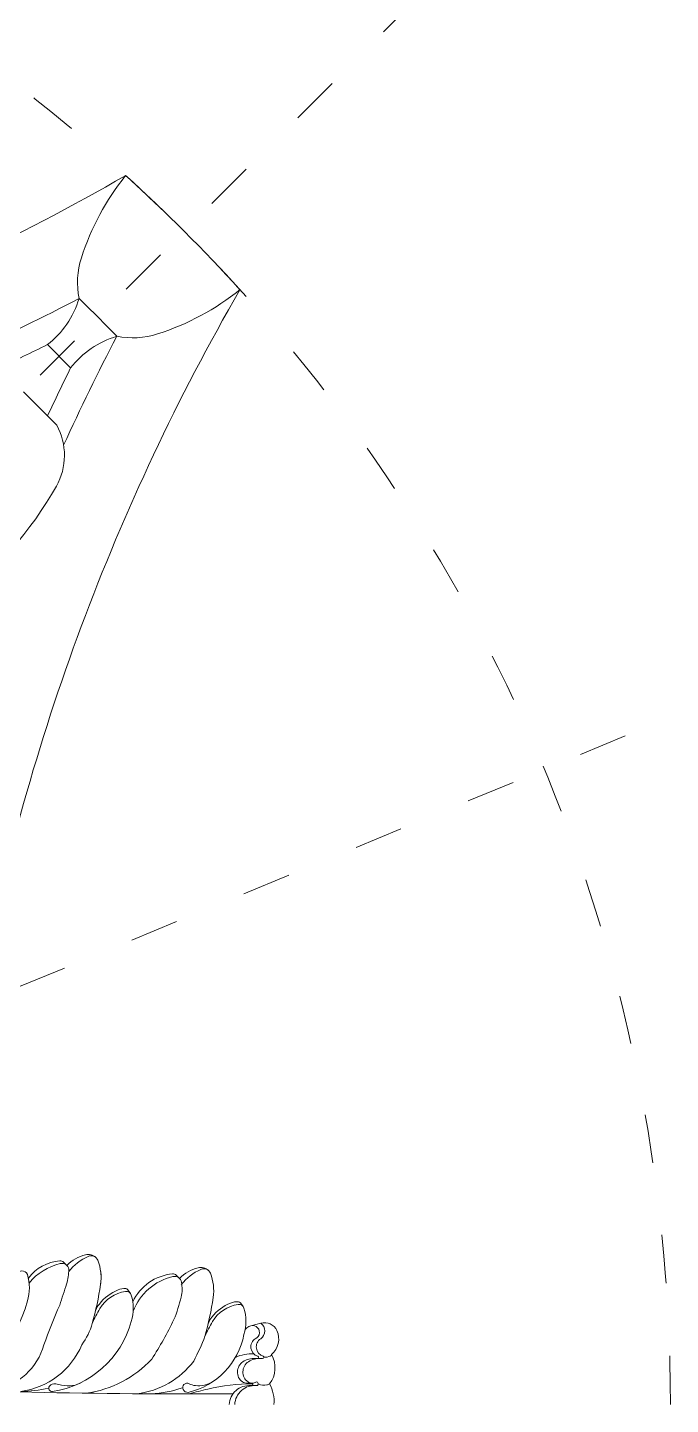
# Model space of a CAD drawing. Header units: millimetres. Extents: x 542654 to 551203, y 315718 to 321804.
# Drawn here: x 545535.1 to 545693.9, y 317997.4 to 318337.9 of the extents above; entities that cross this region are included whole.
import ezdxf

# ---------------------------------------------------------------- set-up
doc = ezdxf.new("R2010")
doc.units = ezdxf.units.MM
doc.linetypes.add('ACAD_ISO03W100', pattern=[30, 12, -18])
doc.layers.add('cad-block.com', color=250, linetype='Continuous')

msp = doc.modelspace()

# ---------------------------------------------------------------- linework, layer by layer
at = {"layer": 'cad-block.com', "color": 18, "linetype": 'ACAD_ISO03W100', "lineweight": 15, "true_color": 0x000000}
for points in [[(545283.65, 317997.39), (545631.94, 318345.68)], [(545283.65, 317997.39), (545685.69, 318163.92)]]:
    msp.add_lwpolyline(points, dxfattribs=at)
at = {"layer": 'cad-block.com', "color": 18, "lineweight": 15, "true_color": 0x000000}
for points in [[(545559.3, 318301.29, 0.091821), (545548.36, 318280.94, 0.126958), (545547.78, 318270.85, 7.755909)], [(545547.78, 318270.85, -0.155759), (545539.98, 318259.46, -0.343209)], [(545587.55, 318273.04, -0.091821), (545567.2, 318262.11, -0.126958), (545557.1, 318261.53, -7.755909)], [(545557.1, 318261.53, 0.155759), (545545.71, 318253.72, 0.343209)], [(545542.18, 318224.44, 0.256108), (545542.29, 318239.55), (545534.05, 318247.79)], [(545544.75, 318031.78), (545543.97, 318032.55, 0.215345), (545543.06, 318032.9, 0.223692), (545535.27, 318028.61, -41148.719541)], [(545544.75, 318031.78), (545543.97, 318032.55, 0.215345), (545543.06, 318032.9, 0.223692), (545535.27, 318028.61, -41148.719541)], [(545543.02, 318021.97, 0.020018), (545543.02, 318021.97, -0.005323), (545544.72, 318027.17, 0.071153), (545545.24, 318030.82, 0.43648), (545543.15, 318032.23, 0.168128), (545535.46, 318027.4, 0.168128)], [(545543.02, 318021.97, 0.020018), (545543.02, 318021.97, -0.005323), (545544.72, 318027.17, 0.071153), (545545.24, 318030.82, 0.43648), (545543.15, 318032.23, 0.168128), (545535.46, 318027.4, 0.168128)], [(545551.91, 318033.76, 0.266317), (545549.39, 318034.42, 0.128186), (545544.75, 318031.78, 3.392852)], [(545551.91, 318033.76, 0.266317), (545549.39, 318034.42, 0.128186), (545544.75, 318031.78, 3.392852)], [(545551.05, 318017.43, 0.031779), (545553.1, 318027.07, 0.130738), (545552.42, 318033.04, 0.427656), (545550.05, 318034.02, 0.120528), (545545.23, 318030.28, 0.120528)], [(545551.72, 318033.9, 0.250761), (545550.05, 318034.02, 0.120528), (545545.23, 318030.28)], [(545513.14, 318001.32, 0.270578), (545535.03, 318022.99, 0.148504), (545535.03, 318029.52, 0.369673), (545533.64, 318030.41, 0.227087), (545527.27, 318026.18, 0.031874), (545525.39, 318022.52, -14.502454)], [(545551.05, 318017.43, 0.031779), (545553.1, 318027.07, 0.073107), (545553.1, 318030.47, 0.073107)], [(545572.58, 318028.55), (545571.81, 318029.33, 0.215345), (545570.89, 318029.68, 0.264602), (545561.05, 318022.78, -41148.719541)], [(545571.22, 318018.39, -0.067216), (545571.22, 318018.39, 0.045938), (545572.99, 318023.95, 0.12291), (545573.07, 318027.6, 0.43648), (545570.99, 318029.01, 0.249318), (545561.15, 318020.44, 0.168128)], [(545579.74, 318030.54, 0.266317), (545577.22, 318031.2, 0.128186), (545572.58, 318028.55, 3.392852)], [(545578.88, 318014.21, 0.031779), (545580.94, 318023.85, 0.130738), (545580.25, 318029.82, 0.427656), (545577.88, 318030.79, 0.120528), (545573.06, 318027.06, 0.120528)], [(545541.2, 318000.6, 0.299057), (545560.68, 318017.91, 0.148504), (545560.68, 318024.44, 0.369673), (545559.29, 318025.33, 0.227087), (545552.92, 318021.09, 0.031874), (545551.05, 318017.43)], [(545541.2, 318000.6, 0.299057), (545560.68, 318017.91, 0.148504), (545560.68, 318024.44, 0.369673), (545559.29, 318025.33, 0.227087), (545552.92, 318021.09, 0.031874), (545551.05, 318017.43)], [(545560.48, 318024.84), (545559.86, 318025.74, 0.231904), (545559.34, 318026.03, 0.111123), (545557.42, 318025.7, 0.128926), (545552.8, 318022.23, 0.064699), (545551.89, 318020.72, -0.833227)], [(545560.48, 318024.84), (545559.86, 318025.74, 0.231904), (545559.34, 318026.03, 0.111123), (545557.42, 318025.7, 0.128926), (545552.8, 318022.23, 0.064699), (545551.89, 318020.72, -0.833227)], [(545526.92, 318001.01, 0.287988), (545539.1, 318012.16, -0.025097), (545543.02, 318021.97, 1.877874)], [(545574.78, 318000.38, 0.2965), (545588.52, 318014.68, 0.148504), (545588.52, 318021.22, 0.369673), (545587.12, 318022.1, 0.227087), (545580.75, 318017.87, 0.031874), (545578.88, 318014.21)], [(545588.31, 318021.62), (545587.69, 318022.52, 0.231904), (545587.18, 318022.8, 0.111123), (545585.25, 318022.48, 0.128926), (545580.63, 318019.01, 0.064699), (545579.73, 318017.5, -0.833227)], [(545549.58, 318000.18, 0.17254), (545565.74, 318008.6, 0.032558), (545571.22, 318018.39, 1.877874)], [(545533.37, 318000.59, 0.264183), (545548.49, 318012.16, 0.086697), (545551.05, 318017.43, -0.115313), (545551.05, 318017.43, 1.802822)], [(545589.77, 318016.66, 0.08628), (545588.81, 318015.9, 0.096741)], [(545589.77, 318016.66, -1.076436), (545591.34, 318013.64, 0.650784), (545591.97, 318009.34, 0.030699)], [(545592.72, 318017.5, -0.506611), (545592.68, 318013.64, 0.650784), (545593.32, 318009.34, 0.030699)], [(545595.35, 318009.71, 0.336885), (545596.68, 318015.68, 0.369624), (545592.72, 318017.5, -0.09503)], [(545562.13, 318000.05, 0.205468), (545576.12, 318008.13, 0.033562), (545578.9, 318014.28, -0.115313), (545578.9, 318014.28, 1.802822)], [(545591, 318009.88, 0.126961), (545586.42, 318009.03, 0.586337)], [(545589.13, 318002.66, -0.185281), (545587.87, 318003.2, -0.514069), (545588.6, 318008.15, -0.145405), (545591.81, 318008.75, 0.845239), (545591.97, 318009.34)], [(545591.55, 318002.05, 1.646885), (545591.34, 318002.83, -0.30867), (545589.21, 318003.2, -0.514069), (545589.95, 318008.15, -0.145405), (545593.15, 318008.75, 0.845239), (545593.32, 318009.34, 0.471594)], [(545593.49, 318009.06, 0.116425), (545595.04, 318009.36, 0.214751), (545595.35, 318009.71, 1.361399)], [(545594.86, 318002.49), (545594.86, 318002.49, 0.304164), (545595.35, 318009.71, 1.721289)], [(545486.33, 318002.19, 0.013831), (545585.85, 318000.04)], [(545540.29, 318001.45, -0.049528), (545533.37, 318000.59, -0.106349)], [(545548.66, 318003, -0.205471), (545543.48, 318002.18, 0.013815), (545542.04, 318002.51, 0.287999), (545540.45, 318001.9, 0.658883), (545541.2, 318000.6, 2.065471)], [(545573.39, 318001.52, -0.069343), (545565.57, 318000.03, -1.99707)], [(545580.79, 318002.99, -0.161765), (545576.57, 318002.06, -0.093267), (545574.98, 318002.53, 0.728492), (545573.51, 318001.06, 0.314769), (545574.78, 318000.38, 32.564591)], [(545590.76, 318002.5, 0.055477), (545579.59, 318001.2, 0.013752), (545574.96, 318000.01, -1.957294)], [(545584.92, 317997.39, -0.424273), (545590.21, 318002.05, -2.119662)], [(545586.27, 317997.39, -0.424273), (545591.55, 318002.05, -2.119662)], [(545590.21, 318002.05, 0.607063), (545590.73, 318002.67, 0.607063)], [(545592.11, 318002.48, 0.186151), (545594.22, 318002.21, 0.094737), (545594.86, 318002.49, 15.762935)], [(545594.86, 318002.49, -0.150854), (545595.95, 317997.39, 3.307885)]]:
    msp.add_lwpolyline(points, format="xyb", dxfattribs=at)
for points in [[(545545.71, 318253.72), (545539.98, 318259.46)], [(545545.39, 318030.47), (545545.23, 318030.47)], [(545545.39, 318030.47), (545545.23, 318030.47)], [(545592.72, 318017.5), (545590.24, 318016.86)], [(545589.13, 318002.66), (545590.54, 318002.66), (545590.54, 318002.66)], [(545590.16, 318002.05), (545591.16, 318002.07)]]:
    msp.add_lwpolyline(points, dxfattribs=at)
at = {"layer": 'cad-block.com', "color": 18, "linetype": 'ACAD_ISO03W100', "lineweight": 15, "true_color": 0x000000}
msp.add_arc((545283.65, 317997.39), 410.29, 0, 180, dxfattribs=at)
at = {"layer": 'cad-block.com', "color": 18, "lineweight": 15, "true_color": 0x000000}
for centre, radius, start, end in [((545283.65, 318778.74), 551.31, 280.8473, 300), ((545283.65, 317997.39), 410.29, 42.2096, 47.7904), ((545283.65, 318778.74), 572.47, 294.4742, 297.4773), ((546064.99, 317997.39), 551.31, 150, 169.1527), ((545283.65, 317997.39), 380.19, 44.0067, 45.9933), ((546064.99, 317997.39), 572.47, 152.5227, 155.5231), ((545283.65, 318778.74), 579.1, 294.96752, 296.27221), ((546064.99, 317997.39), 579.1, 153.72779, 155.03248)]:
    msp.add_arc(centre, radius, start, end, dxfattribs=at)
msp.add_ellipse((545507.5, 318221.25), major_axis=(37.68, 37.68), ratio=0.483237, start_param=4.474921, end_param=5.238899, dxfattribs=at)

doc.saveas('drawing.dxf')
